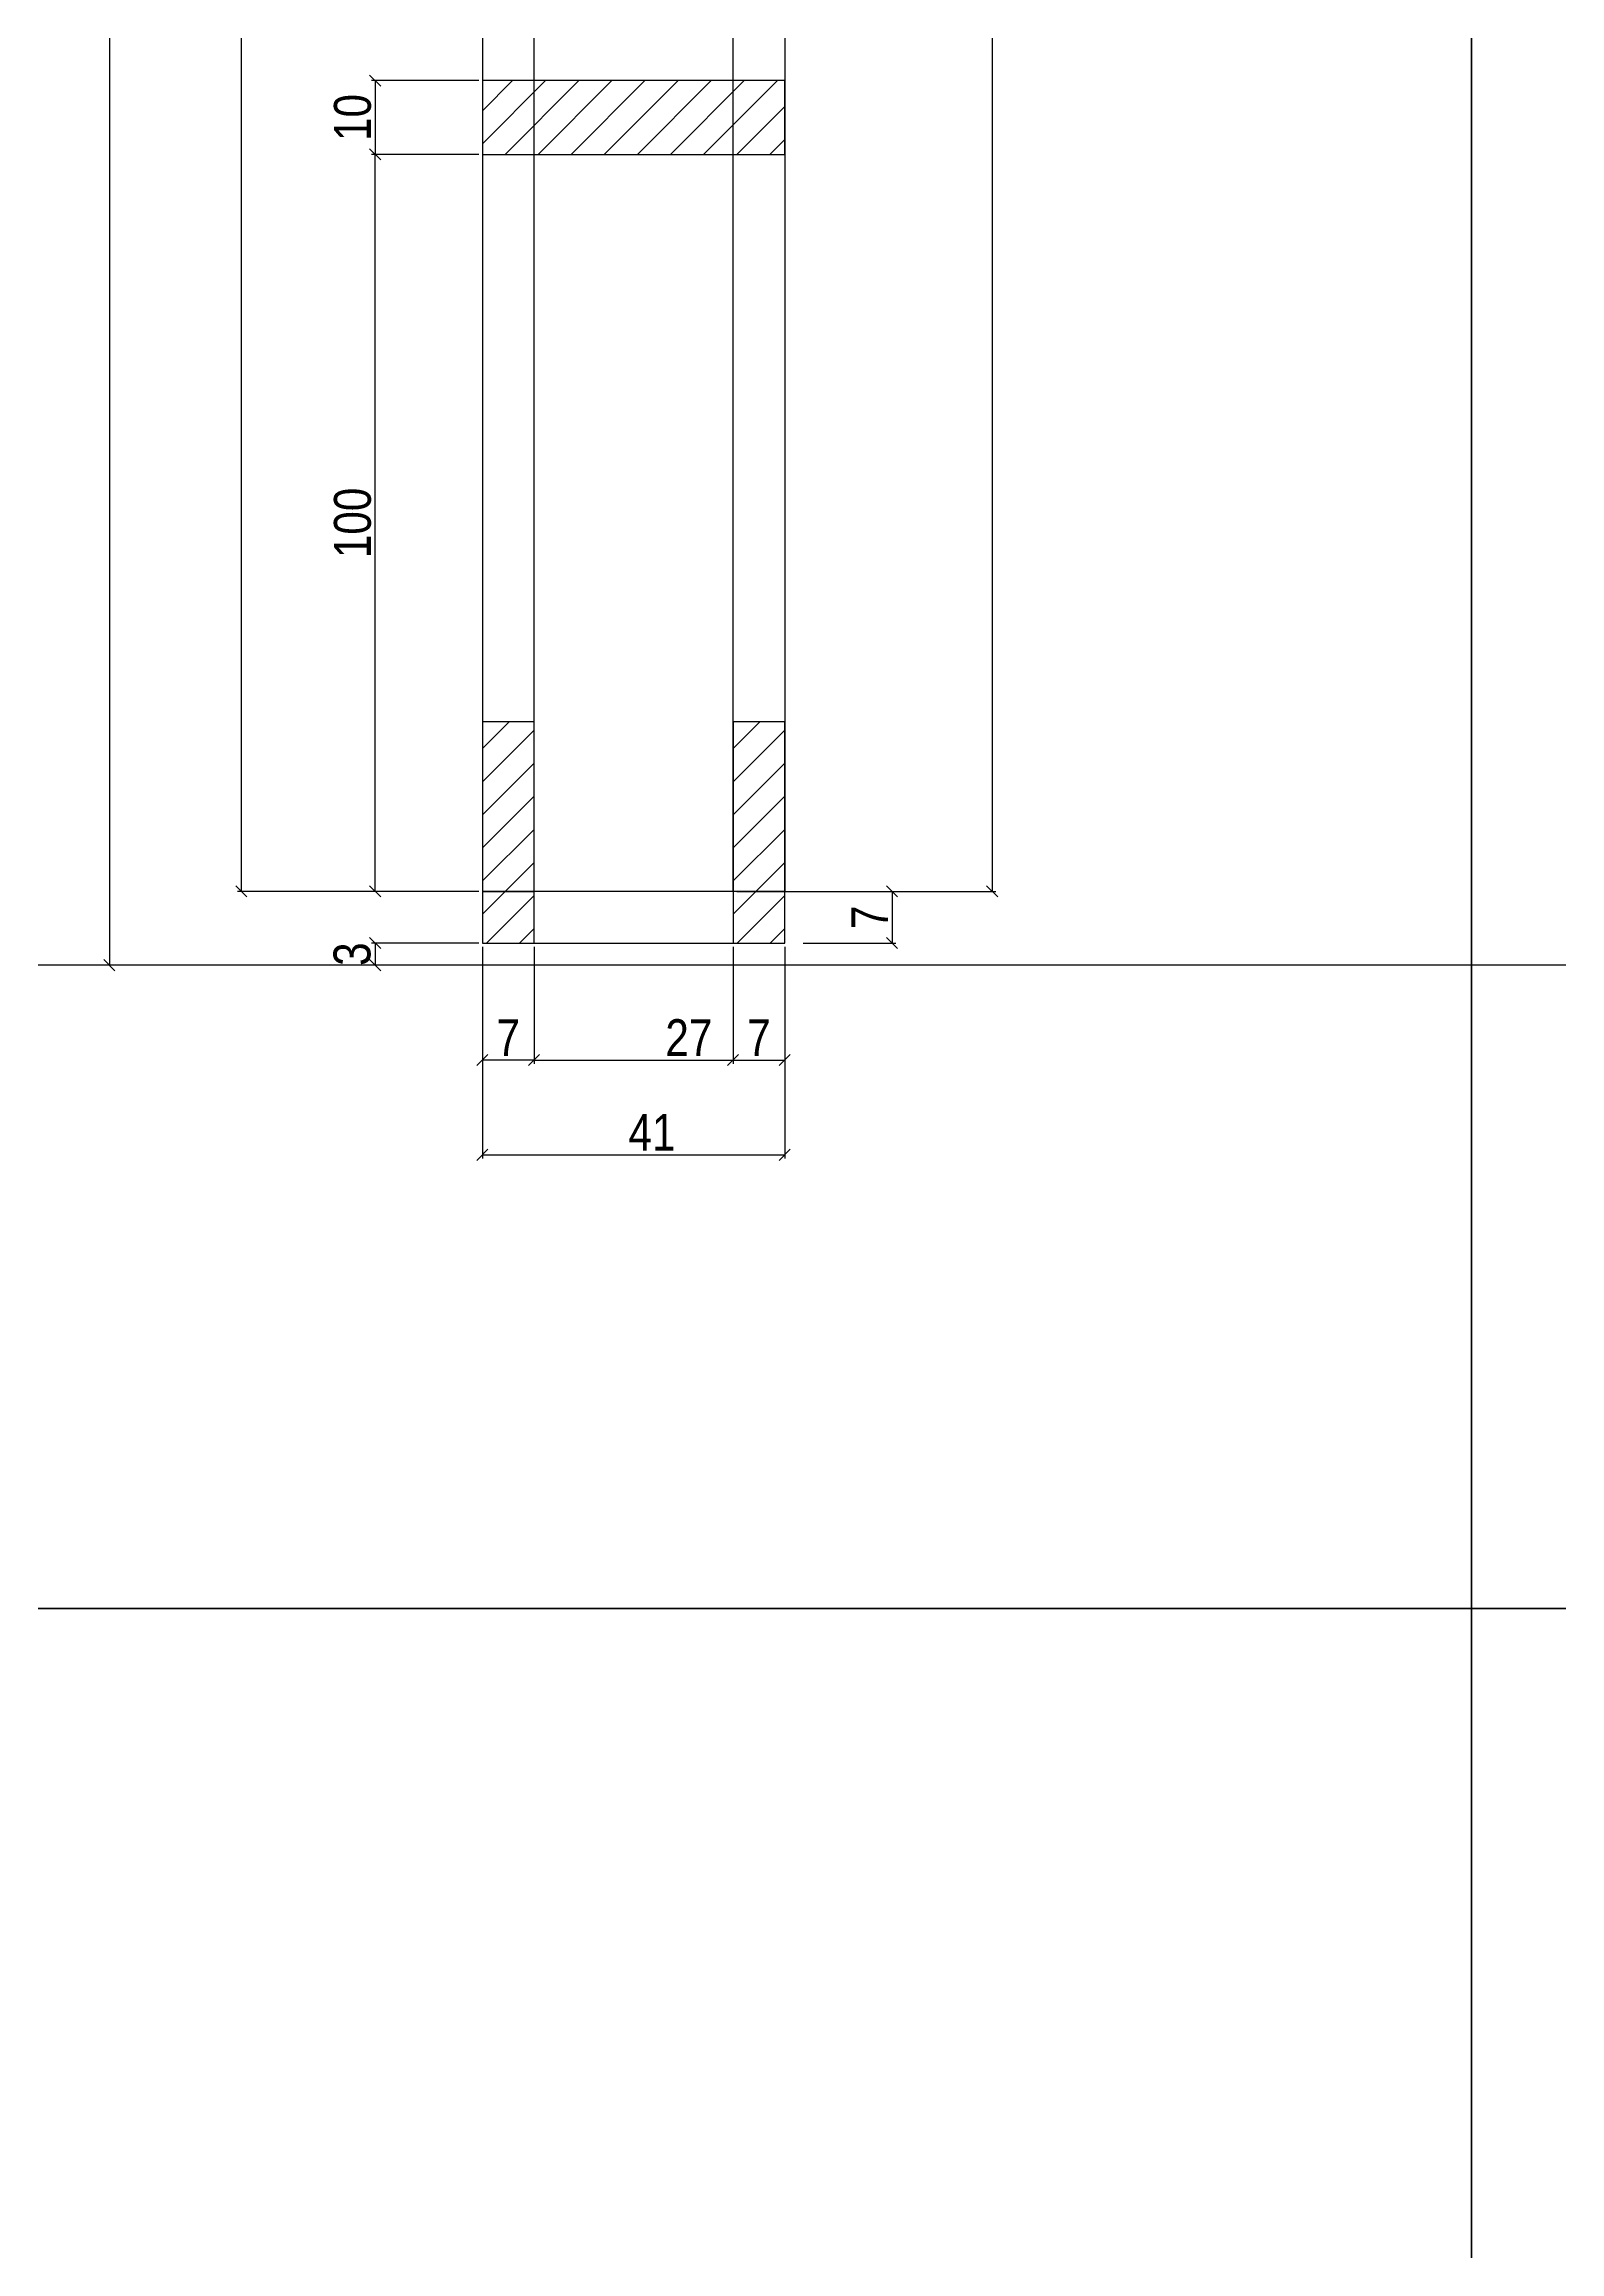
# Model space of a CAD drawing. Extents: x 15230 to 29563, y 3128 to 7338.
# Drawn here: x 25746 to 26157, y 5313 to 5912 of the extents above; entities that cross this region are included whole.
import ezdxf

# ---------------------------------------------------------------- set-up
doc = ezdxf.new("R2010")
doc.units = 0
for name, color, linetype in [('COTA', 241, 'Continuous'), ('TIRAS REESCORAMENTO', 252, 'Continuous'), ('VIGAS', 3, 'Continuous')]:
    doc.layers.add(name, color=color, linetype=linetype)
doc.styles.add('COTA TECNICA 2X', font='techl___.ttf', dxfattribs={"height": 10})
doc.dimstyles.new('SECAO', dxfattribs={"dimscale": 0.333333, "dimtxt": 5, "dimasz": 9, "dimexe": 3, "dimexo": 3, "dimgap": 3, "dimtad": 1, "dimdec": 1, "dimlfac": 0.5, "dimzin": 12, "dimdsep": 46, "dimtxsty": 'COTA TECNICA 2X', "dimblk1": 'OBLIQUE', "dimblk2": 'OBLIQUE', "dimsah": 1, "dimcen": 0.9, "dimclrd": 4, "dimclre": 4, "dimclrt": 240, "dimadec": 1, "dimazin": 3, "dimtfac": 1, "dimtdec": 1, "dimtmove": 0, "dimatfit": 3, "dimfxl": 1, "dimtolj": 1, "dimtzin": 12, "dimarcsym": 0})

# ---------------------------------------------------------------- blocks, each defined once
blk = doc.blocks.new('_Oblique')
at = {"color": 0, "linetype": 'ByBlock', "lineweight": -2}
blk.add_line((-0.5, -0.5), (0.5, 0.5), dxfattribs=at)
blk = doc.blocks.new('*D252')
at = {"layer": 'COTA', "color": 4, "lineweight": -2, "transparency": 16777216}
for p, q in [((25864.09, 6192.16), (25798.68, 6192.16)), ((25799.68, 6192.16), (25799.68, 5682.07)), ((25864.09, 5682.07), (25798.68, 5682.07))]:
    blk.add_line(p, q, dxfattribs=at)
at = {"layer": 'DEFPOINTS', "color": 0, "transparency": 16777216}
for p in [(25865.09, 6192.16), (25799.68, 5682.07), (25865.09, 5682.07)]:
    blk.add_point(p, dxfattribs=at)
at = {"layer": 'COTA', "color": 4, "lineweight": -2, "transparency": 16777216, "xscale": 3, "yscale": 3, "zscale": 3}
for p, rotation in [((25799.68, 6192.16), 90), ((25799.68, 5682.07), 270)]:
    blk.add_blockref('_Oblique', p, dxfattribs=dict(at, rotation=rotation))
at = {"layer": 'COTA', "color": 240, "transparency": 16777216, "insert": (25793.57, 5937.12), "char_height": 10, "attachment_point": 5, "rotation": 90, "style": 'COTA TECNICA 2X'}
blk.add_mtext('\\A1;255', dxfattribs=at)
blk = doc.blocks.new('*D253')
at = {"layer": 'COTA', "color": 4, "lineweight": -2, "transparency": 16777216}
for p, q in [((25865.09, 5667.07), (25865.09, 5609.61)), ((25947.09, 5667.07), (25947.09, 5609.61)), ((25865.09, 5610.61), (25947.09, 5610.61))]:
    blk.add_line(p, q, dxfattribs=at)
at = {"layer": 'DEFPOINTS', "color": 0, "transparency": 16777216}
for p in [(25865.09, 5668.07), (25947.09, 5668.07), (25947.09, 5610.61)]:
    blk.add_point(p, dxfattribs=at)
at = {"layer": 'COTA', "color": 4, "lineweight": -2, "transparency": 16777216, "xscale": 3, "yscale": 3, "zscale": 3, "rotation": 180}
blk.add_blockref('_Oblique', (25865.09, 5610.61), dxfattribs=at)
at = {"layer": 'COTA', "color": 4, "lineweight": -2, "transparency": 16777216, "xscale": 3, "yscale": 3, "zscale": 3}
blk.add_blockref('_Oblique', (25947.09, 5610.61), dxfattribs=at)
at = {"layer": 'COTA', "color": 240, "transparency": 16777216, "insert": (25911.09, 5616.69), "char_height": 10, "attachment_point": 5, "style": 'COTA TECNICA 2X'}
blk.add_mtext('\\A1;41', dxfattribs=at)
blk = doc.blocks.new('*D254')
at = {"layer": 'COTA', "color": 4, "lineweight": -2, "transparency": 16777216}
for p, q in [((25879.09, 5667.07), (25879.09, 5635.33)), ((25933.09, 5667.07), (25933.09, 5635.33)), ((25879.09, 5636.33), (25933.09, 5636.33))]:
    blk.add_line(p, q, dxfattribs=at)
at = {"layer": 'DEFPOINTS', "color": 0, "transparency": 16777216}
for p in [(25879.09, 5668.07), (25933.09, 5668.07), (25933.09, 5636.33)]:
    blk.add_point(p, dxfattribs=at)
at = {"layer": 'COTA', "color": 4, "lineweight": -2, "transparency": 16777216, "xscale": 3, "yscale": 3, "zscale": 3, "rotation": 180}
blk.add_blockref('_Oblique', (25879.09, 5636.33), dxfattribs=at)
at = {"layer": 'COTA', "color": 4, "lineweight": -2, "transparency": 16777216, "xscale": 3, "yscale": 3, "zscale": 3}
blk.add_blockref('_Oblique', (25933.09, 5636.33), dxfattribs=at)
at = {"layer": 'COTA', "color": 240, "transparency": 16777216, "insert": (25921.09, 5642.4), "char_height": 10, "attachment_point": 5, "style": 'COTA TECNICA 2X'}
blk.add_mtext('\\A1;27', dxfattribs=at)
blk = doc.blocks.new('*D255')
at = {"layer": 'COTA', "color": 4, "lineweight": -2, "transparency": 16777216}
blk.add_line((25933.09, 5636.33), (25947.09, 5636.33), dxfattribs=at)
at = {"layer": 'DEFPOINTS', "color": 0, "transparency": 16777216}
for p in [(25933.09, 5636.33), (25947.09, 5636.33), (25947.09, 5636.33)]:
    blk.add_point(p, dxfattribs=at)
at = {"layer": 'COTA', "color": 4, "lineweight": -2, "transparency": 16777216, "xscale": 3, "yscale": 3, "zscale": 3, "rotation": 180}
blk.add_blockref('_Oblique', (25933.09, 5636.33), dxfattribs=at)
at = {"layer": 'COTA', "color": 4, "lineweight": -2, "transparency": 16777216, "xscale": 3, "yscale": 3, "zscale": 3}
blk.add_blockref('_Oblique', (25947.09, 5636.33), dxfattribs=at)
at = {"layer": 'COTA', "color": 240, "transparency": 16777216, "insert": (25940.09, 5642.4), "char_height": 10, "attachment_point": 5, "style": 'COTA TECNICA 2X'}
blk.add_mtext('\\A1;7', dxfattribs=at)
blk = doc.blocks.new('*D256')
at = {"layer": 'COTA', "color": 4, "lineweight": -2, "transparency": 16777216}
blk.add_line((25879.09, 5636.33), (25865.09, 5636.33), dxfattribs=at)
at = {"layer": 'DEFPOINTS', "color": 0, "transparency": 16777216}
for p in [(25865.09, 5636.33), (25865.09, 5636.33), (25879.09, 5636.33)]:
    blk.add_point(p, dxfattribs=at)
at = {"layer": 'COTA', "color": 4, "lineweight": -2, "transparency": 16777216, "xscale": 3, "yscale": 3, "zscale": 3, "rotation": 180}
blk.add_blockref('_Oblique', (25865.09, 5636.33), dxfattribs=at)
at = {"layer": 'COTA', "color": 4, "lineweight": -2, "transparency": 16777216, "xscale": 3, "yscale": 3, "zscale": 3}
blk.add_blockref('_Oblique', (25879.09, 5636.33), dxfattribs=at)
at = {"layer": 'COTA', "color": 240, "transparency": 16777216, "insert": (25872.09, 5642.4), "char_height": 10, "attachment_point": 5, "style": 'COTA TECNICA 2X'}
blk.add_mtext('\\A1;7', dxfattribs=at)
blk = doc.blocks.new('*D257')
at = {"layer": 'COTA', "color": 4, "lineweight": -2, "transparency": 16777216}
for p, q in [((25864.09, 5902.09), (25834.99, 5902.09)), ((25835.99, 5902.09), (25835.99, 5882.09)), ((25864.09, 5882.09), (25834.99, 5882.09))]:
    blk.add_line(p, q, dxfattribs=at)
at = {"layer": 'DEFPOINTS', "color": 0, "transparency": 16777216}
for p in [(25865.09, 5902.09), (25835.99, 5882.09), (25865.09, 5882.09)]:
    blk.add_point(p, dxfattribs=at)
at = {"layer": 'COTA', "color": 4, "lineweight": -2, "transparency": 16777216, "xscale": 3, "yscale": 3, "zscale": 3}
for p, rotation in [((25835.99, 5902.09), 90), ((25835.99, 5882.09), 270)]:
    blk.add_blockref('_Oblique', p, dxfattribs=dict(at, rotation=rotation))
at = {"layer": 'COTA', "color": 240, "transparency": 16777216, "insert": (25829.89, 5892.09), "char_height": 10, "attachment_point": 5, "rotation": 90, "style": 'COTA TECNICA 2X'}
blk.add_mtext('\\A1;10', dxfattribs=at)
blk = doc.blocks.new('*D260')
at = {"layer": 'COTA', "color": 4, "lineweight": -2, "transparency": 16777216}
for p, q in [((25803.06, 6234.16), (25762.89, 6234.16)), ((25763.89, 6234.16), (25763.89, 5662.07)), ((25864.09, 5662.07), (25762.89, 5662.07))]:
    blk.add_line(p, q, dxfattribs=at)
at = {"layer": 'DEFPOINTS', "color": 0, "transparency": 16777216}
for p in [(25804.06, 6234.16), (25763.89, 5662.07), (25865.09, 5662.07)]:
    blk.add_point(p, dxfattribs=at)
at = {"layer": 'COTA', "color": 4, "lineweight": -2, "transparency": 16777216, "xscale": 3, "yscale": 3, "zscale": 3}
for p, rotation in [((25763.89, 6234.16), 90), ((25763.89, 5662.07), 270)]:
    blk.add_blockref('_Oblique', p, dxfattribs=dict(at, rotation=rotation))
at = {"layer": 'COTA', "color": 240, "transparency": 16777216, "insert": (25757.76, 5948.12), "char_height": 10, "attachment_point": 5, "rotation": 90, "style": 'COTA TECNICA 2X'}
blk.add_mtext('\\A1;286', dxfattribs=at)
blk = doc.blocks.new('*D261')
at = {"layer": 'COTA', "color": 4, "lineweight": -2, "transparency": 16777216}
for p, q in [((25864.09, 5668.07), (25834.99, 5668.07)), ((25835.99, 5668.07), (25835.99, 5662.07)), ((25864.09, 5662.07), (25834.99, 5662.07))]:
    blk.add_line(p, q, dxfattribs=at)
at = {"layer": 'DEFPOINTS', "color": 0, "transparency": 16777216}
for p in [(25865.09, 5668.07), (25835.99, 5662.07), (25865.09, 5662.07)]:
    blk.add_point(p, dxfattribs=at)
at = {"layer": 'COTA', "color": 4, "lineweight": -2, "transparency": 16777216, "xscale": 3, "yscale": 3, "zscale": 3}
for p, rotation in [((25835.99, 5668.07), 90), ((25835.99, 5662.07), 270)]:
    blk.add_blockref('_Oblique', p, dxfattribs=dict(at, rotation=rotation))
at = {"layer": 'COTA', "color": 240, "transparency": 16777216, "insert": (25829.77, 5665.07), "char_height": 10, "attachment_point": 5, "rotation": 90, "style": 'COTA TECNICA 2X'}
blk.add_mtext('\\A1;3', dxfattribs=at)
blk = doc.blocks.new('*D264')
at = {"layer": 'COTA', "color": 4, "lineweight": -2, "transparency": 16777216}
for p, q in [((25864.09, 5882.09), (25834.99, 5882.09)), ((25835.99, 5682.07), (25835.99, 5882.09)), ((25863.09, 5682.07), (25834.99, 5682.07))]:
    blk.add_line(p, q, dxfattribs=at)
at = {"layer": 'DEFPOINTS', "color": 0, "transparency": 16777216}
for p in [(25835.99, 5882.09), (25865.09, 5882.09), (25864.09, 5682.07)]:
    blk.add_point(p, dxfattribs=at)
at = {"layer": 'COTA', "color": 4, "lineweight": -2, "transparency": 16777216, "xscale": 3, "yscale": 3, "zscale": 3}
for p, rotation in [((25835.99, 5882.09), 90), ((25835.99, 5682.07), 270)]:
    blk.add_blockref('_Oblique', p, dxfattribs=dict(at, rotation=rotation))
at = {"layer": 'COTA', "color": 240, "transparency": 16777216, "insert": (25829.89, 5782.08), "char_height": 10, "attachment_point": 5, "rotation": 90, "style": 'COTA TECNICA 2X'}
blk.add_mtext('\\A1;100', dxfattribs=at)
blk = doc.blocks.new('*D266')
at = {"layer": 'COTA', "color": 4, "lineweight": -2, "transparency": 16777216}
for p, q in [((25949.09, 6200.04), (26004.38, 6200.04)), ((26003.38, 6200.04), (26003.38, 5682.07)), ((25949.09, 5682.07), (26004.38, 5682.07))]:
    blk.add_line(p, q, dxfattribs=at)
at = {"layer": 'DEFPOINTS', "color": 0, "transparency": 16777216}
for p in [(25948.09, 6200.04), (25948.09, 5682.07), (26003.38, 5682.07)]:
    blk.add_point(p, dxfattribs=at)
at = {"layer": 'COTA', "color": 4, "lineweight": -2, "transparency": 16777216, "xscale": 3, "yscale": 3, "zscale": 3}
for p, rotation in [((26003.38, 6200.04), 90), ((26003.38, 5682.07), 270)]:
    blk.add_blockref('_Oblique', p, dxfattribs=dict(at, rotation=rotation))
at = {"layer": 'COTA', "color": 240, "transparency": 16777216, "insert": (25997.24, 5941.05), "char_height": 10, "attachment_point": 5, "rotation": 90, "style": 'COTA TECNICA 2X'}
blk.add_mtext('\\A1;259', dxfattribs=at)
blk = doc.blocks.new('*D267')
at = {"layer": 'COTA', "color": 4, "lineweight": -2, "transparency": 16777216}
for p, q in [((25934.09, 5682.07), (25977.24, 5682.07)), ((25976.24, 5682.07), (25976.24, 5668.07)), ((25952.14, 5668.07), (25977.24, 5668.07))]:
    blk.add_line(p, q, dxfattribs=at)
at = {"layer": 'DEFPOINTS', "color": 0, "transparency": 16777216}
for p in [(25933.09, 5682.07), (25951.14, 5668.07), (25976.24, 5668.07)]:
    blk.add_point(p, dxfattribs=at)
at = {"layer": 'COTA', "color": 4, "lineweight": -2, "transparency": 16777216, "xscale": 3, "yscale": 3, "zscale": 3}
for p, rotation in [((25976.24, 5682.07), 90), ((25976.24, 5668.07), 270)]:
    blk.add_blockref('_Oblique', p, dxfattribs=dict(at, rotation=rotation))
at = {"layer": 'COTA', "color": 240, "transparency": 16777216, "insert": (25970.16, 5675.07), "char_height": 10, "attachment_point": 5, "rotation": 90, "style": 'COTA TECNICA 2X'}
blk.add_mtext('\\A1;7', dxfattribs=at)

msp = doc.modelspace()

# ---------------------------------------------------------------- hatches: boundary and pattern name
at = {"layer": 'COTA'}
h = msp.add_hatch(dxfattribs=at)
h.set_pattern_fill('ANSI31', color=256, scale=2, style=0)
h.set_pattern_definition([(45, (2283.236, -192219.211), (-4.49012806, 4.49012806), [])])
h.paths.add_polyline_path([(25947.09, 5882.09), (25947.09, 5902.09), (25865.09, 5902.09), (25865.09, 5882.09)])
h = msp.add_hatch(dxfattribs=at)
h.set_pattern_fill('ANSI31', color=256, scale=2, style=0)
h.set_pattern_definition([(45, (6020.8696, -141.1216), (-4.490128, 4.490128), [])])
h.paths.add_polyline_path([(25865.09, 5668.07), (25879.09, 5668.07), (25879.09, 5728.07), (25865.09, 5728.07)])
h = msp.add_hatch(dxfattribs=at)
h.set_pattern_fill('ANSI31', color=256, scale=2, style=0)
h.set_pattern_definition([(45, (6088.8696, -141.1216), (-4.490128, 4.490128), [])])
h.paths.add_polyline_path([(25933.09, 5668.07), (25947.09, 5668.07), (25947.09, 5728.07), (25933.09, 5728.07)])

# ---------------------------------------------------------------- linework, layer by layer
at = {"linetype": 'Continuous'}
for points in [[(25933.09, 6113.11), (25933.09, 6200.04), (25947.09, 6200.04), (25947.09, 5682.07), (25933.09, 5682.07), (25933.09, 6113.11)], [(25865.09, 5882.09), (25947.09, 5882.09), (25947.09, 5902.09), (25865.09, 5902.09), (25865.09, 5882.09)], [(25887.09, 5668.07), (25947.09, 5668.07), (25947.09, 5682.07), (25865.09, 5682.07), (25865.09, 5668.07), (25887.09, 5668.07)]]:
    msp.add_lwpolyline(points, dxfattribs=at)
for points in [[(25865.09, 5682.07), (25879.09, 5682.07), (25879.09, 6192.16), (25865.09, 6192.16)], [(25865.09, 5668.07), (25879.09, 5668.07), (25879.09, 5728.07), (25865.09, 5728.07)], [(25933.09, 5668.07), (25947.09, 5668.07), (25947.09, 5728.07), (25933.09, 5728.07)]]:
    msp.add_lwpolyline(points, close=True, dxfattribs=at)
at = {"layer": 'TIRAS REESCORAMENTO', "linetype": 'ByBlock'}
for p, q in [((26133.42, 5662.07), (25509.13, 5662.07)), ((26757.7, 5662.07), (26133.42, 5662.07))]:
    msp.add_line(p, q, dxfattribs=at)
at = {"layer": 'VIGAS'}
for points in [[(26133.42, 5487.46), (25509.13, 5487.46), (25509.13, 6452.24), (26133.42, 6452.24)], [(26757.7, 5487.46), (26133.42, 5487.46), (26133.42, 6452.24), (26757.7, 6452.24)], [(26133.42, 4522.67), (25509.13, 4522.67), (25509.13, 5487.46), (26133.42, 5487.46)], [(26757.7, 4522.67), (26133.42, 4522.67), (26133.42, 5487.46), (26757.7, 5487.46)]]:
    msp.add_lwpolyline(points, close=True, dxfattribs=at)

# ---------------------------------------------------------------- dimensions: what is measured, and where the dimension line sits
at = {"layer": 'COTA', "color": 3}
for base, p1, p2, picture, middle in [((25763.89, 5662.07), (25804.06, 6234.16), (25865.09, 5662.07), '*D260', (25757.76, 5948.12)), ((26003.38, 5682.07), (25948.09, 6200.04), (25948.09, 5682.07), '*D266', (25997.24, 5941.05)), ((25799.68, 5682.07), (25865.09, 6192.16), (25865.09, 5682.07), '*D252', (25793.57, 5937.12)), ((25835.99, 5882.09), (25865.09, 5902.09), (25865.09, 5882.09), '*D257', (25829.89, 5892.09)), ((25835.99, 5882.09), (25864.09, 5682.07), (25865.09, 5882.09), '*D264', (25829.89, 5782.08)), ((25976.24, 5668.07), (25933.09, 5682.07), (25951.14, 5668.07), '*D267', (25970.16, 5675.07))]:
    dim = msp.add_linear_dim(base=base, p1=p1, p2=p2, angle=90, dimstyle='SECAO', dxfattribs=at)
    dim.commit()
    dim.dimension.update_dxf_attribs({"geometry": picture, "text_midpoint": middle})
dim = msp.add_linear_dim(base=(25835.99, 5662.07), p1=(25865.09, 5668.07), p2=(25865.09, 5662.07), angle=90, dimstyle='SECAO', dxfattribs=at)
dim.commit()
dim.dimension.update_dxf_attribs({"geometry": '*D261', "text_midpoint": (25835.99, 5665.07), "dimtype": 160})
for base, p1, p2, picture, middle in [((25947.09, 5610.61), (25865.09, 5668.07), (25947.09, 5668.07), '*D253', (25911.09, 5610.61)), ((25933.09, 5636.33), (25879.09, 5668.07), (25933.09, 5668.07), '*D254', (25921.09, 5636.33)), ((25947.09, 5636.33), (25933.09, 5636.33), (25947.09, 5636.33), '*D255', (25940.09, 5636.33))]:
    dim = msp.add_linear_dim(base=base, p1=p1, p2=p2, dimstyle='SECAO', dxfattribs=at)
    dim.commit()
    dim.dimension.update_dxf_attribs({"geometry": picture, "text_midpoint": middle, "dimtype": 160})
dim = msp.add_linear_dim(base=(25865.09, 5636.33), p1=(25879.09, 5636.33), p2=(25865.09, 5636.33), dimstyle='SECAO', dxfattribs=at)
dim.commit()
dim.dimension.update_dxf_attribs({"geometry": '*D256', "text_midpoint": (25872.09, 5642.4)})

doc.saveas('drawing.dxf')
